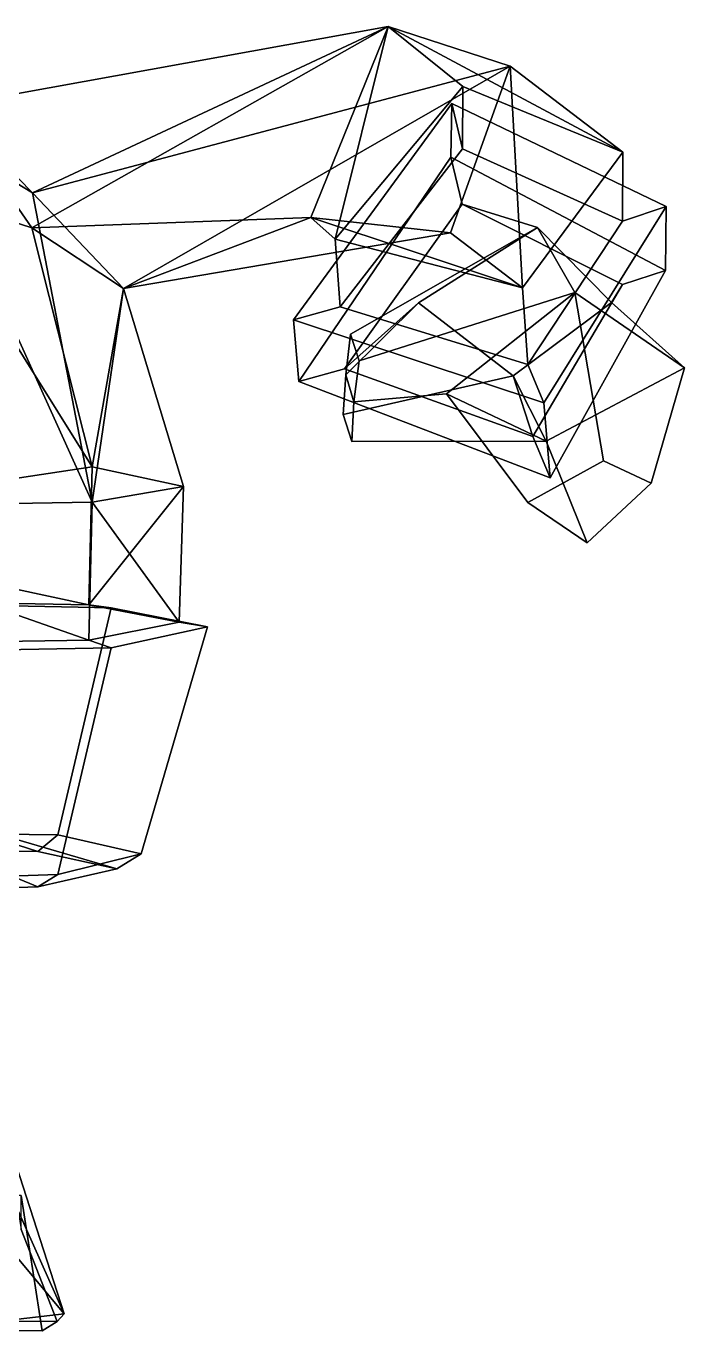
# Model space of a CAD drawing. Extents: x -241 to 240, y -157 to 321.
# Drawn here: x 76.1 to 239.7, y -156.7 to 170.9 of the extents above; entities that cross this region are included whole.
import ezdxf

# ---------------------------------------------------------------- set-up
doc = ezdxf.new("R2010")
doc.units = 0

msp = doc.modelspace()

# ---------------------------------------------------------------- linework, layer by layer
for points in [[(77.471588, 120.888123, 45.028408), (166.041794, 170.932648, 26.553713), (56.553532, 151.082581, 4.897867)], [(77.669525, 129.613861, -30.994606), (56.553532, 151.082581, 4.897867), (166.041794, 170.932648, 26.553713)], [(77.471588, 120.888123, 45.028408), (146.802826, 123.46582, 40.354034), (166.041794, 170.932648, 26.553713)], [(77.669525, 129.613861, -30.994606), (166.041794, 170.932648, 26.553713), (196.378403, 161.018677, -3.218298)], [(152.922424, 118.088501, 54.077984), (166.041794, 170.932648, 26.553713), (146.802826, 123.46582, 40.354034)], [(152.922424, 118.088501, 54.077984), (184.621674, 155.975464, 73.649307), (166.041794, 170.932648, 26.553713)], [(224.363968, 139.736938, 64.450386), (196.378403, 161.018677, -3.218298), (166.041794, 170.932648, 26.553713)], [(224.363968, 139.736938, 64.450386), (166.041794, 170.932648, 26.553713), (184.621674, 155.975464, 73.649307)], [(100.288879, 105.85495, 0.755416), (77.669525, 129.613861, -30.994606), (196.378403, 161.018677, -3.218298)], [(181.536819, 119.677155, 6.98126), (100.288879, 105.85495, 0.755416), (196.378403, 161.018677, -3.218298)], [(199.456543, 105.988312, 46.96619), (181.536819, 119.677155, 6.98126), (196.378403, 161.018677, -3.218298)], [(199.456543, 105.988312, 46.96619), (196.378403, 161.018677, -3.218298), (224.363968, 139.736938, 64.450386)], [(184.621674, 155.975464, 73.649307), (152.922424, 118.088501, 54.077984), (154.124481, 101.296021, 86.034592), (184.513306, 140.548767, 106.348724)], [(224.335068, 122.571442, 96.228279), (224.363968, 139.736938, 64.450386), (184.621674, 155.975464, 73.649307), (184.513306, 140.548767, 106.348724)], [(77.471588, 120.888123, 45.028408), (56.553532, 151.082581, 4.897867), (49.740845, 129.862305, 64.47628)], [(77.669525, 129.613861, -30.994606), (50.107563, 146.346008, -34.732693), (56.553532, 151.082581, 4.897867)], [(142.506149, 98.090149, 84.514351), (143.82132, 82.714874, 113.825317), (181.599457, 138.494568, 141.878067), (181.901566, 151.789368, 112.337921)], [(142.506149, 98.090149, 84.514351), (181.901566, 151.789368, 112.337921), (184.513306, 140.548767, 106.348724), (154.124481, 101.296021, 86.034592)], [(235.009445, 110.346985, 127.064674), (235.184143, 126.173706, 97.970016), (181.901566, 151.789368, 112.337921), (181.599457, 138.494568, 141.878067)], [(235.184143, 126.173706, 97.970016), (224.335068, 122.571442, 96.228279), (184.513306, 140.548767, 106.348724), (181.901566, 151.789368, 112.337921)], [(92.467201, 52.799011, -66.260254), (-1.681928, 51.206116, -102.115181), (50.107563, 146.346008, -34.732693)], [(92.467201, 52.799011, -66.260254), (50.107563, 146.346008, -34.732693), (77.669525, 129.613861, -30.994606)], [(143.82132, 82.714874, 113.825317), (155.2267, 85.898254, 115.336884), (184.416382, 126.741821, 135.6147), (181.599457, 138.494568, 141.878067)], [(235.009445, 110.346985, 127.064674), (181.599457, 138.494568, 141.878067), (184.416382, 126.741821, 135.6147), (224.308594, 106.831665, 125.366699)], [(199.456543, 105.988312, 46.96619), (224.363968, 139.736938, 64.450386), (224.335068, 122.571442, 96.228279), (200.777466, 86.99942, 77.758476)], [(-1.681935, 47.28714, 125.983452), (92.467194, 61.532089, 94.748451), (49.740845, 129.862305, 64.47628)], [(92.467194, 61.532089, 94.748451), (77.471588, 120.888123, 45.028408), (49.740845, 129.862305, 64.47628)], [(92.467201, 52.799011, -66.260254), (77.669525, 129.613861, -30.994606), (100.288879, 105.85495, 0.755416)], [(173.598892, 102.240326, 115.488556), (203.139923, 121.024902, 119.552322), (184.416382, 126.741821, 135.6147), (155.2267, 85.898254, 115.336884)], [(221.538208, 102.336487, 106.2164), (224.308594, 106.831665, 125.366699), (184.416382, 126.741821, 135.6147), (203.139923, 121.024902, 119.552322)], [(204.767471, 77.434204, 72.635063), (200.777466, 86.99942, 77.758476), (224.335068, 122.571442, 96.228279), (235.184143, 126.173706, 97.970016)], [(204.767471, 77.434204, 72.635063), (235.184143, 126.173706, 97.970016), (235.009445, 110.346985, 127.064674), (206.31633, 58.779556, 101.222839)], [(100.288879, 105.85495, 0.755416), (146.802826, 123.46582, 40.354034), (77.471588, 120.888123, 45.028408)], [(181.536819, 119.677155, 6.98126), (146.802826, 123.46582, 40.354034), (100.288879, 105.85495, 0.755416)], [(199.456543, 105.988312, 46.96619), (146.802826, 123.46582, 40.354034), (181.536819, 119.677155, 6.98126)], [(199.456543, 105.988312, 46.96619), (152.922424, 118.088501, 54.077984), (146.802826, 123.46582, 40.354034)], [(92.467194, 61.532089, 94.748451), (100.288879, 105.85495, 0.755416), (77.471588, 120.888123, 45.028408)], [(152.922424, 118.088501, 54.077984), (199.456543, 105.988312, 46.96619), (200.777466, 86.99942, 77.758476), (154.124481, 101.296021, 86.034592)], [(155.507813, 84.363281, 150.125687), (156.732651, 94.520844, 155.07515), (203.139923, 121.024902, 119.552322), (173.598892, 102.240326, 115.488556)], [(158.893768, 87.889862, 165.975677), (212.460175, 104.832916, 147.158112), (203.139923, 121.024902, 119.552322), (156.732651, 94.520844, 155.07515)], [(239.747757, 86.139038, 132.145096), (221.538208, 102.336487, 106.2164), (203.139923, 121.024902, 119.552322), (212.460175, 104.832916, 147.158112)], [(206.31633, 58.779556, 101.222839), (235.009445, 110.346985, 127.064674), (224.308594, 106.831665, 125.366699), (202.021545, 69.115601, 106.758858)], [(92.467194, 61.532089, 94.748451), (115.162575, 56.677856, 5.252759), (100.288879, 105.85495, 0.755416)], [(115.162575, 56.677856, 5.252759), (92.467201, 52.799011, -66.260254), (100.288879, 105.85495, 0.755416)], [(197.126892, 84.139969, 101.614174), (202.021545, 69.115601, 106.758858), (224.308594, 106.831665, 125.366699), (221.538208, 102.336487, 106.2164)], [(154.853867, 74.528915, 145.289307), (155.507813, 84.363281, 150.125687), (173.598892, 102.240326, 115.488556), (197.126892, 84.139969, 101.614174)], [(197.126892, 84.139969, 101.614174), (173.598892, 102.240326, 115.488556), (155.2267, 85.898254, 115.336884), (202.021545, 69.115601, 106.758858)], [(157.54985, 77.722534, 161.065552), (180.543991, 79.684814, 157.239227), (212.460175, 104.832916, 147.158112), (158.893768, 87.889862, 165.975677)], [(200.757935, 52.657532, 200.38884), (219.559906, 63.008667, 201.666061), (212.460175, 104.832916, 147.158112), (180.543991, 79.684814, 157.239227)], [(205.353836, 67.896149, 129.5215), (197.126892, 84.139969, 101.614174), (221.538208, 102.336487, 106.2164), (239.747757, 86.139038, 132.145096)], [(231.422134, 57.470612, 184.225525), (239.747757, 86.139038, 132.145096), (212.460175, 104.832916, 147.158112), (219.559906, 63.008667, 201.666061)], [(204.767471, 77.434204, 72.635063), (142.506149, 98.090149, 84.514351), (154.124481, 101.296021, 86.034592), (200.777466, 86.99942, 77.758476)], [(204.767471, 77.434204, 72.635063), (206.31633, 58.779556, 101.222839), (143.82132, 82.714874, 113.825317), (142.506149, 98.090149, 84.514351)], [(157.54985, 77.722534, 161.065552), (158.893768, 87.889862, 165.975677), (156.732651, 94.520844, 155.07515), (155.507813, 84.363281, 150.125687)], [(206.31633, 58.779556, 101.222839), (202.021545, 69.115601, 106.758858), (155.2267, 85.898254, 115.336884), (143.82132, 82.714874, 113.825317)], [(215.532761, 42.658875, 192.911133), (205.353836, 67.896149, 129.5215), (239.747757, 86.139038, 132.145096), (231.422134, 57.470612, 184.225525)], [(157.010361, 67.877594, 156.225403), (157.54985, 77.722534, 161.065552), (155.507813, 84.363281, 150.125687), (154.853867, 74.528915, 145.289307)], [(157.010361, 67.877594, 156.225403), (154.853867, 74.528915, 145.289307), (197.126892, 84.139969, 101.614174), (205.353836, 67.896149, 129.5215)], [(157.010361, 67.877594, 156.225403), (205.353836, 67.896149, 129.5215), (180.543991, 79.684814, 157.239227), (157.54985, 77.722534, 161.065552)], [(215.532761, 42.658875, 192.911133), (200.757935, 52.657532, 200.38884), (180.543991, 79.684814, 157.239227), (205.353836, 67.896149, 129.5215)], [(215.532761, 42.658875, 192.911133), (231.422134, 57.470612, 184.225525), (219.559906, 63.008667, 201.666061), (200.757935, 52.657532, 200.38884)], [(91.627304, 27.269836, 82.543915), (92.467194, 61.532089, 94.748451), (-1.681935, 47.28714, 125.983452)], [(91.627304, 27.269836, 82.543915), (115.162575, 56.677856, 5.252759), (92.467194, 61.532089, 94.748451)], [(91.627304, 27.269836, 82.543915), (114.127045, 23.011749, 4.038918), (115.162575, 56.677856, 5.252759)], [(114.127045, 23.011749, 4.038918), (92.467201, 52.799011, -66.260254), (115.162575, 56.677856, 5.252759)], [(91.627312, 18.51709, -78.827477), (-1.681928, 51.206116, -102.115181), (92.467201, 52.799011, -66.260254)], [(114.127045, 23.011749, 4.038918), (91.627312, 18.51709, -78.827477), (92.467201, 52.799011, -66.260254)], [(91.627312, 18.51709, -78.827477), (-1.722584, 17.106216, -110.152786), (-1.681928, 51.206116, -102.115181)], [(91.627304, 27.269836, 82.543915), (-1.681935, 47.28714, 125.983452), (-1.681934, 29.03302, 114.014206)], [(-1.681935, 28.49559, 126.830368), (97.255356, 26.521317, 91.269859), (91.627304, 27.269836, 82.543915), (-1.681934, 29.03302, 114.014206)], [(-1.681934, -28.828262, 123.917732), (83.922836, -29.797211, 88.408302), (97.255356, 26.521317, 91.269859), (-1.681935, 28.49559, 126.830368)], [(97.255356, 26.521317, 91.269859), (83.922836, -29.797211, 88.408302), (104.711304, -34.531982, 1.115108), (121.162102, 21.786545, 3.976665)], [(121.162102, 21.786545, 3.976665), (114.127045, 23.011749, 4.038918), (91.627304, 27.269836, 82.543915), (97.255356, 26.521317, 91.269859)], [(97.255363, 16.630707, -91.079811), (91.627312, 18.51709, -78.827477), (114.127045, 23.011749, 4.038918), (121.162102, 21.786545, 3.976665)], [(104.711304, -34.531982, 1.115108), (83.922836, -39.687828, -93.941368), (97.255363, 16.630707, -91.079811), (121.162102, 21.786545, 3.976665)], [(97.255363, 16.630707, -91.079811), (-1.682548, 14.75415, -126.631897), (-1.722584, 17.106216, -110.152786), (91.627312, 18.51709, -78.827477)], [(83.922836, -39.687828, -93.941368), (-1.681926, -42.57621, -129.548325), (-1.682548, 14.75415, -126.631897), (97.255363, 16.630707, -91.079811)], [(-1.681934, -33.27597, 110.848274), (-1.681933, -27.26384, 89.131248), (59.360462, -27.718971, 63.65015), (79.02887, -33.990364, 79.431267)], [(-1.681934, -28.828262, 123.917732), (-1.681934, -33.27597, 110.848274), (79.02887, -33.990364, 79.431267), (83.922836, -29.797211, 88.408302)], [(79.02887, -33.990364, 79.431267), (59.360462, -27.718971, 63.65015), (74.008339, -31.10141, 1.289418), (98.593857, -38.248459, 0.926273)], [(98.593857, -38.248459, 0.926273), (74.008339, -31.10141, 1.289418), (59.360466, -34.635239, -63.862602), (79.02887, -42.743118, -81.940125)], [(83.922836, -29.797211, 88.408302), (79.02887, -33.990364, 79.431267), (98.593857, -38.248459, 0.926273), (104.711304, -34.531982, 1.115108)], [(79.02887, -42.743118, -81.940125), (59.360466, -34.635239, -63.862602), (-1.681927, -37.032417, -90.968475), (-1.681926, -45.442291, -113.457962)], [(104.711304, -34.531982, 1.115108), (98.593857, -38.248459, 0.926273), (79.02887, -42.743118, -81.940125), (83.922836, -39.687828, -93.941368)], [(83.922836, -39.687828, -93.941368), (79.02887, -42.743118, -81.940125), (-1.681926, -45.442291, -113.457962), (-1.681926, -42.57621, -129.548325)], [(85.544701, -148.811935, -31.435133), (31.293823, -83.917786, -8.792086), (62.506531, -77.79493, 6.537895)], [(85.544701, -148.811935, -31.435133), (62.506531, -77.79493, 6.537895), (74.11142, -123.198326, -2.053962)], [(17.722734, -156.686844, -43.878532), (31.293823, -83.917786, -8.792086), (85.544701, -148.811935, -31.435133)], [(12.906889, -152.844193, 102.617195), (80.090286, -153.02951, 102.617195), (74.813721, -119.444244, 102.617195), (27.673773, -119.444244, 102.617195)], [(80.090286, -153.02951, 102.617195), (83.794151, -150.723206, 36.317848), (74.813721, -127.827744, 43.725594), (74.813721, -119.444244, 102.617195)], [(85.544701, -148.811935, -31.435133), (74.11142, -123.198326, -2.053962), (74.813721, -127.827744, 43.725594), (83.794151, -150.723206, 36.317848)], [(80.090286, -153.02951, 102.617195), (12.906889, -152.844193, 102.617195), (16.610764, -150.61731, 32.613968), (83.794151, -150.723206, 36.317848)], [(85.544701, -148.811935, -31.435133), (83.794151, -150.723206, 36.317848), (16.610764, -150.61731, 32.613968), (17.722734, -156.686844, -43.878532)]]:
    msp.add_3dface(points)

doc.saveas('drawing.dxf')
